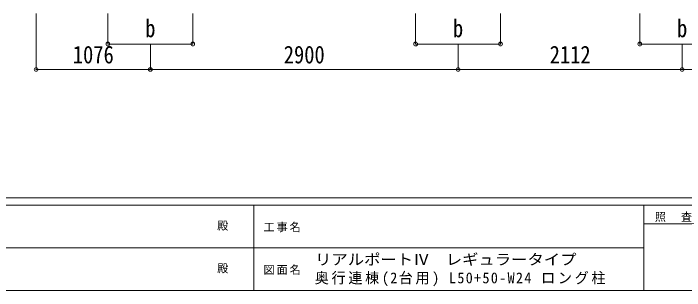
# Model space of a CAD drawing. Units: millimetres at full size. Extents: x -9783 to 9892, y -6828 to 6752.
# Drawn here: x -2734 to 3591, y -6828 to -4212 of the extents above; entities that cross this region are included whole.
import ezdxf
from ezdxf.enums import TextEntityAlignment as Align

# ---------------------------------------------------------------- set-up
doc = ezdxf.new("R2010")
doc.units = ezdxf.units.MM
doc.header["$LTSCALE"] = 35
doc.header["$PDMODE"] = 32
doc.header["$PDSIZE"] = 35
doc.layers.add('0-A_寸法', color=6, linetype='Continuous', lineweight=9)
doc.layers.add('F-0_240', color=7, linetype='Continuous', lineweight=9)
doc.styles.add('ＭＳ ゴシック', font='')
doc.styles.get('ＭＳ ゴシック').set_extended_font_data('MS Gothic')

msp = doc.modelspace()

# ---------------------------------------------------------------- linework, layer by layer
at = {"layer": '0-A_寸法'}
for p, q in [((-2519.51, -4741.05), (-2519.51, -4212.11)), ((-1843.51, -4501.08), (-1843.51, -4212.11)), ((-1043.51, -4501.08), (-1043.51, -4212.11)), ((1056.49, -4501.08), (1056.49, -4212.11)), ((1856.49, -4501.08), (1856.49, -4212.11)), ((3168.49, -4501.08), (3168.49, -4212.11)), ((-1843.51, -4501.08), (-1043.51, -4501.08)), ((-1443.51, -4741.05), (-1443.51, -4501.08)), ((1056.49, -4501.08), (1856.49, -4501.08)), ((1456.49, -4741.05), (1456.49, -4501.08)), ((3168.49, -4501.08), (3968.49, -4501.08)), ((3568.49, -4741.05), (3568.49, -4501.08)), ((3568.49, -4741.05), (3568.49, -4501.08)), ((-2519.51, -4741.05), (-1443.51, -4741.05)), ((-1443.51, -4741.05), (1456.49, -4741.05)), ((1456.49, -4741.05), (3568.49, -4741.05)), ((3568.49, -4741.05), (6468.49, -4741.05))]:
    msp.add_line(p, q, dxfattribs=at)
for p in [(-1843.51, -4501.08), (-1043.51, -4501.08), (1056.49, -4501.08), (1856.49, -4501.08), (3168.49, -4501.08), (-2519.51, -4741.05), (-1443.51, -4741.05), (1456.49, -4741.05), (3568.49, -4741.05)]:
    msp.add_point(p, dxfattribs=at)
at = {"layer": 'F-0_240', "color": 5}
for p, q in [((-9783.03, -5953.1), (9396.97, -5953.1)), ((-9783.03, -6023.1), (6285.75, -6023.1)), ((-469.25, -6023.1), (-469.25, -6828.1)), ((3205.75, -6023.1), (3205.75, -6828.1)), ((3205.75, -6198.1), (5305.75, -6198.1)), ((-3969.25, -6425.6), (3205.75, -6425.6)), ((-9783.03, -6828.1), (9396.97, -6828.1))]:
    msp.add_line(p, q, dxfattribs=at)

# ---------------------------------------------------------------- texts
at = {"layer": '0-A_寸法', "color": 7, "style": 'ＭＳ ゴシック', "width": 0.85}
for s, p in [('b', (-1491.63, -4486.7)), ('b', (1408.37, -4486.7)), ('b', (3520.37, -4486.7)), ('1076', (-2174.01, -4734.05)), ('2900', (-186.01, -4734.05)), ('2112', (2319.99, -4734.05))]:
    msp.add_text(s, height=166.8, dxfattribs=at).set_placement(p, align=Align.BOTTOM_LEFT)
at = {"layer": 'F-0_240', "style": 'ＭＳ ゴシック'}
for p in [(-814.24, -6276.85), (-814.24, -6679.35)]:
    msp.add_text('殿', height=76.98, dxfattribs=at).set_placement(p, align=Align.BOTTOM_LEFT)
at = {"layer": 'F-0_240', "style": 'ＭＳ ゴシック', "width": 1.1}
msp.add_text('リアルポートⅣ\u3000レギュラータイプ', height=102.6, dxfattribs=at).set_placement((109.35, -6616.22), align=Align.BOTTOM_LEFT)
at = {"layer": 'F-0_240', "attachment_point": 7, "style": 'ＭＳ ゴシック'}
for s, insert, char_height in [('\\T1.17;照\u3000査', (3310.76, -6180.6), 76.98), ('\\T1.17;工事名', (-376.96, -6276.85), 76.98), ('\\T1.17;図面名', (-376.96, -6679.35), 76.98), ('\\T1.19;\\W0.95;奥行連棟(2台用)\\~L50+50-W24\\~ロング柱', (105.77, -6786.55), 102.6)]:
    msp.add_mtext(s, dxfattribs=dict(at, insert=insert, char_height=char_height))

doc.saveas('drawing.dxf')
